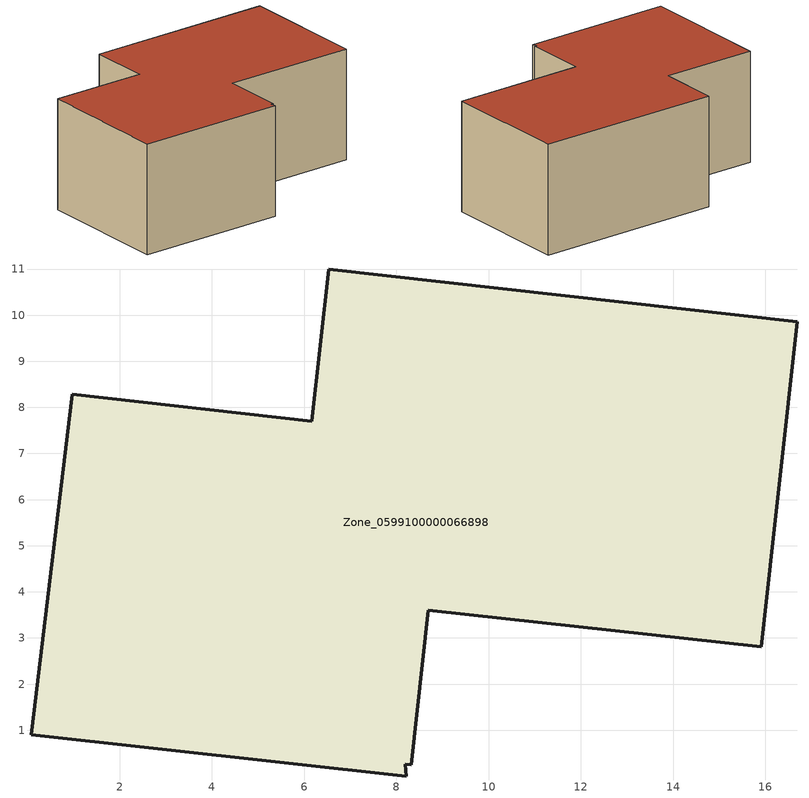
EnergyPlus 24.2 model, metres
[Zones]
Zone_0599100000066898
 floor ground (C_G): 8.22,0.01 0.09,0.9 0.98,8.28 6.17,7.7 6.53,11 16.69,9.86 15.91,2.81 8.69,3.6 8.33,0.25 8.19,0.27 z1.87
 wall outside (C_F): 15.91,2.81 16.69,9.86 6.53,11 6.17,7.7 0.98,8.28 0.09,0.9 8.22,0.01 8.19,0.27 8.33,0.25 8.69,3.6 15.91,2.81 z1.87:7.93
 roof outside (C_R): 0.09,0.9 8.22,0.01 8.19,0.27 8.33,0.25 8.69,3.6 15.91,2.81 16.69,9.86 6.53,11 6.17,7.7 0.98,8.28 z7.93
[BUILDING]
Pand.0599100000066898: North Axis=0; Terrain=City; Loads Convergence Tolerance Value=0.04; Temperature Convergence Tolerance Value=0.4; Solar Distribution=FullExterior; Maximum Number of Warmup Days=25; Minimum Number of Warmup Days=1
[Site:Location]
Rotterdam.The.Hague.AP_ZH_NLD Design_Conditions: Latitude=51.96; Longitude=4.45; Time Zone=1; Elevation=-4.5
[SITE:GROUNDTEMPERATURE:BUILDINGSURFACE]
18, 18, 18, 18, 18, 18, 18, 18, 18, 18, 18, 18
[MATERIAL] Thermal Absorptance=0.9; Solar Absorptance=0.7; Visible Absorptance=0.7
Name | Roughness | Thickness | Conductivity | Density | Specific Heat
G.D.1965-1974 | MediumSmooth | 0.15 | 0.882353 | 540 | 1210
F.D.1965-1974 | Rough | 0.3 | 0.697674 | 1920 | 840
R.D.1965-1974 | MediumRough | 0.2 | 0.232558 | 1500 | 1000
[CONSTRUCTION]
C_G: G.D.1965-1974
C_F: F.D.1965-1974
C_R: R.D.1965-1974
[ZONE]
Zone_0599100000066898: Type=1; Multiplier=1; Ceiling Height=Autocalculate; Volume=Autocalculate; Floor Area=autocalculate; Part of Total Floor Area=Yes
[ZONEINFILTRATION:DESIGNFLOWRATE]
Infil_Zone_0599100000066898: Zone or ZoneList or Space or SpaceList=Zone_0599100000066898; Schedule=AlwaysOn; Design Flow Rate Calculation Method=Flow/Area; Flow Rate per Floor Area=0.0042; Constant Term Coefficient=1; Temperature Term Coefficient=0; Velocity Term Coefficient=0; Velocity Squared Term Coefficient=0
[HVACTEMPLATE:ZONE:IDEALLOADSAIRSYSTEM]
Zone_0599100000066898: Maximum Heating Supply Air Temperature=50; Minimum Cooling Supply Air Temperature=13; Maximum Heating Supply Air Humidity Ratio=0.0156; Minimum Cooling Supply Air Humidity Ratio=0.0077; Heating Limit=NoLimit; Cooling Limit=NoLimit; Dehumidification Control Type=ConstantSensibleHeatRatio; Cooling Sensible Heat Ratio=0.7; Dehumidification Setpoint=60; Humidification Control Type=None; Humidification Setpoint=30; Outdoor Air Method=None; Outdoor Air Flow Rate per Person=0.00944; Outdoor Air Flow Rate per Zone Floor Area=0; Outdoor Air Flow Rate per Zone=0; Demand Controlled Ventilation Type=None; Outdoor Air Economizer Type=NoEconomizer; Heat Recovery Type=None; Sensible Heat Recovery Effectiveness=0.7; Latent Heat Recovery Effectiveness=0.65
[ZONECONTROL:THERMOSTAT]
ThermostatControl_Zone_0599100000066898: Zone or ZoneList=Zone_0599100000066898; Control Type Schedule=DualSetpointControlType; Control 1=Thermostat_Zone_0599100000066898; Temperature Difference Between Cutout And Setpoint=0
[THERMOSTATSETPOINT:DUALSETPOINT]
Thermostat_Zone_0599100000066898: Heating Setpoint Temperature Schedule=HeatingSetpoint_Zone_0599100000066898; Cooling Setpoint Temperature Schedule=CoolingSetpoint_Zone_0599100000066898
[SCHEDULE:COMPACT]
HeatingSetpoint_Zone_0599100000066898: Through: 12/31, For: AllDays, Until: 24:00, 21
CoolingSetpoint_Zone_0599100000066898: Through: 12/31, For: AllDays, Until: 24:00, 24
DualSetpointControlType: Through: 12/31, For: AllDays, Until: 24:00, 4
AlwaysOn: Through: 12/31, For: AllDays, Until: 24:00, 1
